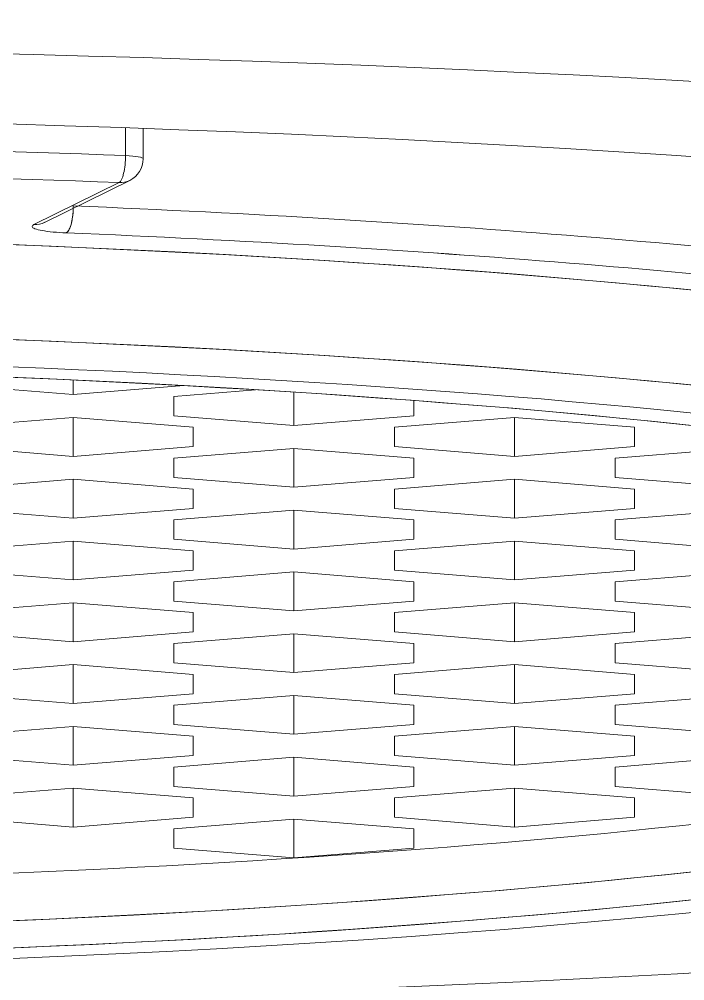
# Model space of a CAD drawing. Extents: x 6453 to 7582, y 0 to 827.
# Drawn here: x 6757.719 to 6760.492, y 201.341 to 205.349 of the extents above; entities that cross this region are included whole.
import ezdxf

# ---------------------------------------------------------------- set-up
doc = ezdxf.new("R2010")
doc.units = 0
doc.header["$LTSCALE"] = 30
doc.header["$MEASUREMENT"] = 0
doc.layers.add('1', color=7, linetype='CONTINUOUS')

msp = doc.modelspace()

# ---------------------------------------------------------------- linework, layer by layer
at = {"layer": '1', "color": 7, "linetype": 'Continuous', "lineweight": 18}
for p, q in [((6758.1615, 204.7806), (6758.1615, 204.8964)), ((6758.1615, 204.8964), (6758.1615, 204.7806)), ((6758.235, 204.7671), (6758.235, 204.8938)), ((6758.235, 204.7671), (6758.235, 204.8938)), ((6758.235, 204.7671), (6758.235, 204.8938)), ((6757.7799, 204.4929), (6758.135, 204.6681)), ((6758.135, 204.6681), (6757.7799, 204.4929)), ((6757.8241, 204.5022), (6758.1792, 204.6774)), ((6757.8241, 204.5022), (6758.1792, 204.6774)), ((6757.8241, 204.5022), (6758.1792, 204.6774)), ((6757.9436, 203.7844), (6757.4436, 203.8248)), ((6757.4436, 203.8248), (6757.9436, 203.7844)), ((6757.9436, 203.7844), (6757.4436, 203.8248)), ((6757.4436, 203.8248), (6757.9436, 203.7844)), ((6757.9436, 203.8448), (6757.9436, 203.7844)), ((6757.9436, 203.7844), (6757.9436, 203.8448)), ((6757.9436, 203.7844), (6757.9436, 203.8448)), ((6757.9436, 203.7844), (6757.9436, 203.8448)), ((6758.4041, 203.8216), (6757.9436, 203.7844)), ((6757.9436, 203.7844), (6758.4041, 203.8216)), ((6758.4041, 203.8216), (6757.9436, 203.7844)), ((6757.9436, 203.7844), (6758.4041, 203.8216)), ((6758.7027, 203.8044), (6758.3628, 203.7769)), ((6758.3628, 203.7769), (6758.7027, 203.8044)), ((6758.3628, 203.7769), (6758.7027, 203.8044)), ((6758.7027, 203.8044), (6758.3628, 203.7769)), ((6758.3628, 203.6961), (6758.3628, 203.7769)), ((6758.3628, 203.7769), (6758.3628, 203.6961)), ((6758.3628, 203.6961), (6758.3628, 203.7769)), ((6758.3628, 203.6961), (6758.3628, 203.7769)), ((6758.3628, 203.7769), (6758.3628, 203.6961)), ((6758.8628, 203.7944), (6758.8628, 203.6556)), ((6758.8628, 203.6556), (6758.8628, 203.7944)), ((6758.8628, 203.6556), (6758.8628, 203.7944)), ((6758.8628, 203.6556), (6758.8628, 203.7944)), ((6759.3628, 203.7597), (6759.3628, 203.6961)), ((6759.3628, 203.6961), (6759.3628, 203.7597)), ((6759.3628, 203.7597), (6759.3628, 203.6961)), ((6759.3628, 203.6961), (6759.3628, 203.7597)), ((6759.3628, 203.7597), (6759.3628, 203.6961)), ((6757.9436, 203.6886), (6757.4436, 203.6482)), ((6757.4436, 203.6482), (6757.9436, 203.6886)), ((6757.4436, 203.6482), (6757.9436, 203.6886)), ((6757.9436, 203.6886), (6757.4436, 203.6482)), ((6757.9436, 203.6886), (6758.4436, 203.6482)), ((6757.9436, 203.6886), (6757.9436, 203.5269)), ((6757.9436, 203.5269), (6757.9436, 203.6886)), ((6757.9436, 203.5269), (6757.9436, 203.6886)), ((6758.4436, 203.6482), (6757.9436, 203.6886)), ((6757.9436, 203.6886), (6758.4436, 203.6482)), ((6757.9436, 203.5269), (6757.9436, 203.6886)), ((6758.4436, 203.6482), (6757.9436, 203.6886)), ((6758.8628, 203.6556), (6758.3628, 203.6961)), ((6758.3628, 203.6961), (6758.8628, 203.6556)), ((6758.8628, 203.6556), (6758.3628, 203.6961)), ((6758.3628, 203.6961), (6758.8628, 203.6556)), ((6758.8628, 203.6556), (6759.3628, 203.6961)), ((6759.3628, 203.6961), (6758.8628, 203.6556)), ((6758.8628, 203.6556), (6759.3628, 203.6961)), ((6759.3628, 203.6961), (6758.8628, 203.6556)), ((6759.282, 203.6482), (6759.782, 203.6886)), ((6759.782, 203.6886), (6759.282, 203.6482)), ((6759.282, 203.6482), (6759.782, 203.6886)), ((6759.782, 203.6886), (6759.282, 203.6482)), ((6759.782, 203.6886), (6760.282, 203.6482)), ((6759.782, 203.5269), (6759.782, 203.6886)), ((6759.782, 203.5269), (6759.782, 203.6886)), ((6760.282, 203.6482), (6759.782, 203.6886)), ((6759.782, 203.6886), (6759.782, 203.5269)), ((6759.782, 203.6886), (6760.282, 203.6482)), ((6759.782, 203.5269), (6759.782, 203.6886)), ((6760.282, 203.6482), (6759.782, 203.6886)), ((6758.4436, 203.6482), (6758.4436, 203.5673)), ((6758.4436, 203.6482), (6758.4436, 203.5673)), ((6758.4436, 203.5673), (6758.4436, 203.6482)), ((6758.4436, 203.6482), (6758.4436, 203.5673)), ((6758.4436, 203.5673), (6758.4436, 203.6482)), ((6759.282, 203.6482), (6759.282, 203.5673)), ((6759.282, 203.5673), (6759.282, 203.6482)), ((6759.282, 203.5673), (6759.282, 203.6482)), ((6759.282, 203.6482), (6759.282, 203.5673)), ((6759.282, 203.5673), (6759.282, 203.6482)), ((6760.282, 203.6482), (6760.282, 203.5673)), ((6760.282, 203.6482), (6760.282, 203.5673)), ((6760.282, 203.5673), (6760.282, 203.6482)), ((6760.282, 203.6482), (6760.282, 203.5673)), ((6760.282, 203.5673), (6760.282, 203.6482)), ((6757.9436, 203.5269), (6757.4436, 203.5673)), ((6757.4436, 203.5673), (6757.9436, 203.5269)), ((6757.9436, 203.5269), (6757.4436, 203.5673)), ((6757.4436, 203.5673), (6757.9436, 203.5269)), ((6758.4436, 203.5673), (6757.9436, 203.5269)), ((6757.9436, 203.5269), (6758.4436, 203.5673)), ((6758.4436, 203.5673), (6757.9436, 203.5269)), ((6757.9436, 203.5269), (6758.4436, 203.5673)), ((6759.282, 203.5673), (6759.782, 203.5269)), ((6759.782, 203.5269), (6759.282, 203.5673)), ((6759.782, 203.5269), (6759.282, 203.5673)), ((6759.282, 203.5673), (6759.782, 203.5269)), ((6760.282, 203.5673), (6759.782, 203.5269)), ((6759.782, 203.5269), (6760.282, 203.5673)), ((6760.282, 203.5673), (6759.782, 203.5269)), ((6759.782, 203.5269), (6760.282, 203.5673)), ((6758.3628, 203.5194), (6758.8628, 203.5599)), ((6758.8628, 203.5599), (6758.3628, 203.5194)), ((6758.3628, 203.5194), (6758.8628, 203.5599)), ((6758.8628, 203.5599), (6758.3628, 203.5194)), ((6758.8628, 203.5599), (6759.3628, 203.5194)), ((6758.8628, 203.5599), (6758.8628, 203.3981)), ((6758.8628, 203.3981), (6758.8628, 203.5599)), ((6759.3628, 203.5194), (6758.8628, 203.5599)), ((6758.8628, 203.3981), (6758.8628, 203.5599)), ((6758.8628, 203.5599), (6759.3628, 203.5194)), ((6758.8628, 203.3981), (6758.8628, 203.5599)), ((6759.3628, 203.5194), (6758.8628, 203.5599)), ((6760.2013, 203.5194), (6760.7013, 203.5599)), ((6760.7013, 203.5599), (6760.2013, 203.5194)), ((6760.2013, 203.5194), (6760.7013, 203.5599)), ((6760.7013, 203.5599), (6760.2013, 203.5194)), ((6758.3628, 203.4386), (6758.3628, 203.5194)), ((6758.3628, 203.4386), (6758.3628, 203.5194)), ((6758.3628, 203.5194), (6758.3628, 203.4386)), ((6758.3628, 203.4386), (6758.3628, 203.5194)), ((6758.3628, 203.5194), (6758.3628, 203.4386)), ((6759.3628, 203.5194), (6759.3628, 203.4386)), ((6759.3628, 203.4386), (6759.3628, 203.5194)), ((6759.3628, 203.5194), (6759.3628, 203.4386)), ((6759.3628, 203.5194), (6759.3628, 203.4386)), ((6759.3628, 203.4386), (6759.3628, 203.5194)), ((6760.2013, 203.4386), (6760.2013, 203.5194)), ((6760.2013, 203.4386), (6760.2013, 203.5194)), ((6760.2013, 203.5194), (6760.2013, 203.4386)), ((6760.2013, 203.4386), (6760.2013, 203.5194)), ((6760.2013, 203.5194), (6760.2013, 203.4386)), ((6757.4436, 203.3907), (6757.9436, 203.4311)), ((6757.9436, 203.4311), (6757.4436, 203.3907)), ((6757.4436, 203.3907), (6757.9436, 203.4311)), ((6757.9436, 203.4311), (6757.4436, 203.3907)), ((6757.9436, 203.2694), (6757.9436, 203.4311)), ((6757.9436, 203.4311), (6757.9436, 203.2694)), ((6757.9436, 203.2694), (6757.9436, 203.4311)), ((6758.4436, 203.3907), (6757.9436, 203.4311)), ((6757.9436, 203.4311), (6758.4436, 203.3907)), ((6757.9436, 203.2694), (6757.9436, 203.4311)), ((6758.4436, 203.3907), (6757.9436, 203.4311)), ((6757.9436, 203.4311), (6758.4436, 203.3907)), ((6758.8628, 203.3981), (6758.3628, 203.4386)), ((6758.3628, 203.4386), (6758.8628, 203.3981)), ((6758.8628, 203.3981), (6758.3628, 203.4386)), ((6758.3628, 203.4386), (6758.8628, 203.3981)), ((6758.8628, 203.3981), (6759.3628, 203.4386)), ((6759.3628, 203.4386), (6758.8628, 203.3981)), ((6759.3628, 203.4386), (6758.8628, 203.3981)), ((6758.8628, 203.3981), (6759.3628, 203.4386)), ((6759.782, 203.4311), (6759.282, 203.3907)), ((6759.282, 203.3907), (6759.782, 203.4311)), ((6759.782, 203.4311), (6759.282, 203.3907)), ((6759.282, 203.3907), (6759.782, 203.4311)), ((6759.782, 203.4311), (6759.782, 203.2694)), ((6759.782, 203.2694), (6759.782, 203.4311)), ((6759.782, 203.2694), (6759.782, 203.4311)), ((6760.282, 203.3907), (6759.782, 203.4311)), ((6759.782, 203.4311), (6760.282, 203.3907)), ((6759.782, 203.4311), (6760.282, 203.3907)), ((6759.782, 203.2694), (6759.782, 203.4311)), ((6760.282, 203.3907), (6759.782, 203.4311)), ((6760.7013, 203.3981), (6760.2013, 203.4386)), ((6760.2013, 203.4386), (6760.7013, 203.3981)), ((6760.7013, 203.3981), (6760.2013, 203.4386)), ((6760.2013, 203.4386), (6760.7013, 203.3981)), ((6758.4436, 203.3907), (6758.4436, 203.3098)), ((6758.4436, 203.3907), (6758.4436, 203.3098)), ((6758.4436, 203.3098), (6758.4436, 203.3907)), ((6758.4436, 203.3907), (6758.4436, 203.3098)), ((6758.4436, 203.3098), (6758.4436, 203.3907)), ((6759.282, 203.3098), (6759.282, 203.3907)), ((6759.282, 203.3098), (6759.282, 203.3907)), ((6759.282, 203.3907), (6759.282, 203.3098)), ((6759.282, 203.3098), (6759.282, 203.3907)), ((6759.282, 203.3907), (6759.282, 203.3098)), ((6760.282, 203.3907), (6760.282, 203.3098)), ((6760.282, 203.3907), (6760.282, 203.3098)), ((6760.282, 203.3098), (6760.282, 203.3907)), ((6760.282, 203.3907), (6760.282, 203.3098)), ((6760.282, 203.3098), (6760.282, 203.3907)), ((6757.9436, 203.2694), (6757.4436, 203.3098)), ((6757.4436, 203.3098), (6757.9436, 203.2694)), ((6757.9436, 203.2694), (6757.4436, 203.3098)), ((6757.4436, 203.3098), (6757.9436, 203.2694)), ((6758.4436, 203.3098), (6757.9436, 203.2694)), ((6757.9436, 203.2694), (6758.4436, 203.3098)), ((6758.4436, 203.3098), (6757.9436, 203.2694)), ((6757.9436, 203.2694), (6758.4436, 203.3098)), ((6758.3628, 203.2619), (6758.8628, 203.3024)), ((6758.8628, 203.3024), (6758.3628, 203.2619)), ((6758.3628, 203.2619), (6758.8628, 203.3024)), ((6758.8628, 203.3024), (6758.3628, 203.2619)), ((6758.8628, 203.3024), (6758.8628, 203.1406)), ((6758.8628, 203.3024), (6759.3628, 203.2619)), ((6758.8628, 203.1406), (6758.8628, 203.3024)), ((6759.3628, 203.2619), (6758.8628, 203.3024)), ((6758.8628, 203.1406), (6758.8628, 203.3024)), ((6758.8628, 203.3024), (6759.3628, 203.2619)), ((6758.8628, 203.1406), (6758.8628, 203.3024)), ((6759.3628, 203.2619), (6758.8628, 203.3024)), ((6759.782, 203.2694), (6759.282, 203.3098)), ((6759.282, 203.3098), (6759.782, 203.2694)), ((6759.782, 203.2694), (6759.282, 203.3098)), ((6759.282, 203.3098), (6759.782, 203.2694)), ((6760.282, 203.3098), (6759.782, 203.2694)), ((6759.782, 203.2694), (6760.282, 203.3098)), ((6760.282, 203.3098), (6759.782, 203.2694)), ((6759.782, 203.2694), (6760.282, 203.3098)), ((6760.7013, 203.3024), (6760.2013, 203.2619)), ((6760.2013, 203.2619), (6760.7013, 203.3024)), ((6760.2013, 203.2619), (6760.7013, 203.3024)), ((6760.7013, 203.3024), (6760.2013, 203.2619)), ((6758.3628, 203.1811), (6758.3628, 203.262)), ((6758.3628, 203.1811), (6758.3628, 203.2619)), ((6758.3628, 203.2619), (6758.3628, 203.1811)), ((6758.3628, 203.1811), (6758.3628, 203.2619)), ((6758.3628, 203.2619), (6758.3628, 203.1811)), ((6759.3628, 203.262), (6759.3628, 203.1811)), ((6759.3628, 203.2619), (6759.3628, 203.1811)), ((6759.3628, 203.1811), (6759.3628, 203.2619)), ((6759.3628, 203.2619), (6759.3628, 203.1811)), ((6759.3628, 203.1811), (6759.3628, 203.2619)), ((6760.2013, 203.1811), (6760.2013, 203.262)), ((6760.2013, 203.1811), (6760.2013, 203.2619)), ((6760.2013, 203.2619), (6760.2013, 203.1811)), ((6760.2013, 203.1811), (6760.2013, 203.2619)), ((6760.2013, 203.2619), (6760.2013, 203.1811)), ((6757.4436, 203.1332), (6757.9436, 203.1736)), ((6757.9436, 203.1736), (6757.4436, 203.1332)), ((6757.4436, 203.1332), (6757.9436, 203.1736)), ((6757.9436, 203.1736), (6757.4436, 203.1332)), ((6757.9436, 203.1736), (6758.4436, 203.1332)), ((6757.9436, 203.0119), (6757.9436, 203.1736)), ((6757.9436, 203.0119), (6757.9436, 203.1736)), ((6758.4436, 203.1332), (6757.9436, 203.1736)), ((6757.9436, 203.1736), (6757.9436, 203.0119)), ((6757.9436, 203.1736), (6758.4436, 203.1332)), ((6757.9436, 203.0119), (6757.9436, 203.1736)), ((6758.4436, 203.1332), (6757.9436, 203.1736)), ((6758.8628, 203.1406), (6758.3628, 203.1811)), ((6758.3628, 203.1811), (6758.8628, 203.1406)), ((6758.8628, 203.1406), (6758.3628, 203.1811)), ((6758.3628, 203.1811), (6758.8628, 203.1406)), ((6758.8628, 203.1406), (6759.3628, 203.1811)), ((6759.3628, 203.1811), (6758.8628, 203.1406)), ((6759.3628, 203.1811), (6758.8628, 203.1406)), ((6758.8628, 203.1406), (6759.3628, 203.1811)), ((6759.782, 203.1736), (6759.282, 203.1332)), ((6759.282, 203.1332), (6759.782, 203.1736)), ((6759.282, 203.1332), (6759.782, 203.1736)), ((6759.782, 203.1736), (6759.282, 203.1332)), ((6759.782, 203.1736), (6759.782, 203.0119)), ((6759.782, 203.0119), (6759.782, 203.1736)), ((6759.782, 203.0119), (6759.782, 203.1736)), ((6760.282, 203.1332), (6759.782, 203.1736)), ((6759.782, 203.1736), (6760.282, 203.1332)), ((6759.782, 203.1736), (6760.282, 203.1332)), ((6759.782, 203.0119), (6759.782, 203.1736)), ((6760.282, 203.1332), (6759.782, 203.1736)), ((6760.7013, 203.1406), (6760.2013, 203.1811)), ((6760.2013, 203.1811), (6760.7013, 203.1406)), ((6760.7013, 203.1406), (6760.2013, 203.1811)), ((6760.2013, 203.1811), (6760.7013, 203.1406)), ((6758.4436, 203.1332), (6758.4436, 203.0523)), ((6758.4436, 203.1332), (6758.4436, 203.0523)), ((6758.4436, 203.0523), (6758.4436, 203.1332)), ((6758.4436, 203.1332), (6758.4436, 203.0523)), ((6758.4436, 203.0523), (6758.4436, 203.1332)), ((6759.282, 203.0523), (6759.282, 203.1332)), ((6759.282, 203.0523), (6759.282, 203.1332)), ((6759.282, 203.1332), (6759.282, 203.0523)), ((6759.282, 203.0523), (6759.282, 203.1332)), ((6759.282, 203.1332), (6759.282, 203.0523)), ((6760.282, 203.1332), (6760.282, 203.0523)), ((6760.282, 203.1332), (6760.282, 203.0523)), ((6760.282, 203.0523), (6760.282, 203.1332)), ((6760.282, 203.1332), (6760.282, 203.0523)), ((6760.282, 203.0523), (6760.282, 203.1332)), ((6757.4436, 203.0523), (6757.9436, 203.0119)), ((6757.9436, 203.0119), (6757.4436, 203.0523)), ((6757.9436, 203.0119), (6757.4436, 203.0523)), ((6757.4436, 203.0523), (6757.9436, 203.0119)), ((6758.4436, 203.0523), (6757.9436, 203.0119)), ((6757.9436, 203.0119), (6758.4436, 203.0523)), ((6758.4436, 203.0523), (6757.9436, 203.0119)), ((6757.9436, 203.0119), (6758.4436, 203.0523)), ((6759.782, 203.0119), (6759.282, 203.0523)), ((6759.282, 203.0523), (6759.782, 203.0119)), ((6759.782, 203.0119), (6759.282, 203.0523)), ((6759.282, 203.0523), (6759.782, 203.0119)), ((6760.282, 203.0523), (6759.782, 203.0119)), ((6759.782, 203.0119), (6760.282, 203.0523)), ((6760.282, 203.0523), (6759.782, 203.0119)), ((6759.782, 203.0119), (6760.282, 203.0523)), ((6758.3628, 203.0044), (6758.8628, 203.0449)), ((6758.8628, 203.0449), (6758.3628, 203.0044)), ((6758.3628, 203.0044), (6758.8628, 203.0449)), ((6758.8628, 203.0449), (6758.3628, 203.0044)), ((6758.8628, 203.0449), (6758.8628, 202.8832)), ((6758.8628, 202.8832), (6758.8628, 203.0449)), ((6758.8628, 203.0449), (6759.3628, 203.0044)), ((6758.8628, 202.8832), (6758.8628, 203.0449)), ((6759.3628, 203.0044), (6758.8628, 203.0449)), ((6758.8628, 203.0449), (6759.3628, 203.0044)), ((6758.8628, 202.8832), (6758.8628, 203.0449)), ((6759.3628, 203.0044), (6758.8628, 203.0449)), ((6760.2013, 203.0044), (6760.7013, 203.0449)), ((6760.7013, 203.0449), (6760.2013, 203.0044)), ((6760.2013, 203.0044), (6760.7013, 203.0449)), ((6760.7013, 203.0449), (6760.2013, 203.0044)), ((6758.3628, 202.9236), (6758.3628, 203.0044)), ((6758.3628, 203.0044), (6758.3628, 202.9236)), ((6758.3628, 202.9236), (6758.3628, 203.0044)), ((6758.3628, 203.0044), (6758.3628, 202.9236)), ((6759.3628, 202.9236), (6759.3628, 203.0044)), ((6759.3628, 203.0044), (6759.3628, 202.9236)), ((6759.3628, 203.0044), (6759.3628, 202.9236)), ((6759.3628, 202.9236), (6759.3628, 203.0044)), ((6760.2013, 203.0044), (6760.2013, 202.9236)), ((6760.2013, 202.9236), (6760.2013, 203.0044)), ((6760.2013, 202.9236), (6760.2013, 203.0044)), ((6760.2013, 203.0044), (6760.2013, 202.9236)), ((6757.9436, 202.9161), (6757.4436, 202.8757)), ((6757.4436, 202.8757), (6757.9436, 202.9161)), ((6757.4436, 202.8757), (6757.9436, 202.9161)), ((6757.9436, 202.9161), (6757.4436, 202.8757)), ((6757.9436, 202.7544), (6757.9436, 202.9161)), ((6757.9436, 202.9161), (6757.9436, 202.7544)), ((6757.9436, 202.7544), (6757.9436, 202.9161)), ((6758.4436, 202.8757), (6757.9436, 202.9161)), ((6757.9436, 202.9161), (6758.4436, 202.8757)), ((6757.9436, 202.9161), (6758.4436, 202.8757)), ((6757.9436, 202.7544), (6757.9436, 202.9161)), ((6758.4436, 202.8757), (6757.9436, 202.9161)), ((6758.8628, 202.8832), (6758.3628, 202.9236)), ((6758.3628, 202.9236), (6758.8628, 202.8832)), ((6758.8628, 202.8832), (6758.3628, 202.9236)), ((6758.3628, 202.9236), (6758.8628, 202.8832)), ((6759.3628, 202.9236), (6758.8628, 202.8832)), ((6758.8628, 202.8832), (6759.3628, 202.9236)), ((6759.3628, 202.9236), (6758.8628, 202.8832)), ((6758.8628, 202.8832), (6759.3628, 202.9236)), ((6759.282, 202.8757), (6759.782, 202.9161)), ((6759.782, 202.9161), (6759.282, 202.8757)), ((6759.282, 202.8757), (6759.782, 202.9161)), ((6759.782, 202.9161), (6759.282, 202.8757)), ((6759.782, 202.9161), (6759.782, 202.7544)), ((6759.782, 202.9161), (6760.282, 202.8757)), ((6759.782, 202.7544), (6759.782, 202.9161)), ((6760.282, 202.8757), (6759.782, 202.9161)), ((6759.782, 202.7544), (6759.782, 202.9161)), ((6759.782, 202.9161), (6760.282, 202.8757)), ((6759.782, 202.7544), (6759.782, 202.9161)), ((6760.282, 202.8757), (6759.782, 202.9161)), ((6760.7013, 202.8832), (6760.2013, 202.9236)), ((6760.2013, 202.9236), (6760.7013, 202.8832)), ((6760.7013, 202.8832), (6760.2013, 202.9236)), ((6760.2013, 202.9236), (6760.7013, 202.8832)), ((6758.4436, 202.8757), (6758.4436, 202.7948)), ((6758.4436, 202.8757), (6758.4436, 202.7948)), ((6758.4436, 202.7948), (6758.4436, 202.8757)), ((6758.4436, 202.8757), (6758.4436, 202.7948)), ((6758.4436, 202.7948), (6758.4436, 202.8757)), ((6759.282, 202.7948), (6759.282, 202.8757)), ((6759.282, 202.7948), (6759.282, 202.8757)), ((6759.282, 202.8757), (6759.282, 202.7948)), ((6759.282, 202.7948), (6759.282, 202.8757)), ((6759.282, 202.8757), (6759.282, 202.7948)), ((6760.282, 202.7948), (6760.282, 202.8757)), ((6760.282, 202.8757), (6760.282, 202.7948)), ((6760.282, 202.8757), (6760.282, 202.7948)), ((6760.282, 202.8757), (6760.282, 202.7948)), ((6760.282, 202.7948), (6760.282, 202.8757)), ((6757.9436, 202.7544), (6757.4436, 202.7948)), ((6757.4436, 202.7948), (6757.9436, 202.7544)), ((6757.9436, 202.7544), (6757.4436, 202.7948)), ((6757.4436, 202.7948), (6757.9436, 202.7544)), ((6758.4436, 202.7948), (6757.9436, 202.7544)), ((6757.9436, 202.7544), (6758.4436, 202.7948)), ((6758.4436, 202.7948), (6757.9436, 202.7544)), ((6757.9436, 202.7544), (6758.4436, 202.7948)), ((6758.3628, 202.747), (6758.8628, 202.7874)), ((6758.8628, 202.7874), (6758.3628, 202.747)), ((6758.3628, 202.747), (6758.8628, 202.7874)), ((6758.8628, 202.7874), (6758.3628, 202.747)), ((6758.8628, 202.6257), (6758.8628, 202.7874)), ((6758.8628, 202.7874), (6758.8628, 202.6257)), ((6758.8628, 202.6257), (6758.8628, 202.7874)), ((6759.3628, 202.747), (6758.8628, 202.7874)), ((6758.8628, 202.7874), (6759.3628, 202.747)), ((6758.8628, 202.7874), (6759.3628, 202.747)), ((6758.8628, 202.6257), (6758.8628, 202.7874)), ((6759.3628, 202.747), (6758.8628, 202.7874)), ((6759.782, 202.7544), (6759.282, 202.7948)), ((6759.282, 202.7948), (6759.782, 202.7544)), ((6759.782, 202.7544), (6759.282, 202.7948)), ((6759.282, 202.7948), (6759.782, 202.7544)), ((6759.782, 202.7544), (6760.282, 202.7948)), ((6760.282, 202.7948), (6759.782, 202.7544)), ((6760.282, 202.7948), (6759.782, 202.7544)), ((6759.782, 202.7544), (6760.282, 202.7948)), ((6760.2013, 202.747), (6760.7013, 202.7874)), ((6760.7013, 202.7874), (6760.2013, 202.747)), ((6760.2013, 202.747), (6760.7013, 202.7874)), ((6760.7013, 202.7874), (6760.2013, 202.747)), ((6758.3628, 202.6661), (6758.3628, 202.747)), ((6758.3628, 202.6661), (6758.3628, 202.747)), ((6758.3628, 202.747), (6758.3628, 202.6661)), ((6758.3628, 202.6661), (6758.3628, 202.747)), ((6758.3628, 202.747), (6758.3628, 202.6661)), ((6759.3628, 202.747), (6759.3628, 202.6661)), ((6759.3628, 202.6661), (6759.3628, 202.747)), ((6759.3628, 202.747), (6759.3628, 202.6661)), ((6759.3628, 202.6661), (6759.3628, 202.747)), ((6759.3628, 202.747), (6759.3628, 202.6661)), ((6760.2013, 202.6661), (6760.2013, 202.747)), ((6760.2013, 202.747), (6760.2013, 202.6661)), ((6760.2013, 202.6661), (6760.2013, 202.747)), ((6760.2013, 202.747), (6760.2013, 202.6661)), ((6760.2013, 202.6661), (6760.2013, 202.747)), ((6757.9436, 202.6586), (6757.4436, 202.6182)), ((6757.4436, 202.6182), (6757.9436, 202.6586)), ((6757.4436, 202.6182), (6757.9436, 202.6586)), ((6757.9436, 202.6586), (6757.4436, 202.6182)), ((6757.9436, 202.6586), (6758.4436, 202.6182)), ((6757.9436, 202.4969), (6757.9436, 202.6586)), ((6757.9436, 202.6586), (6757.9436, 202.4969)), ((6757.9436, 202.4969), (6757.9436, 202.6586)), ((6758.4436, 202.6182), (6757.9436, 202.6586)), ((6757.9436, 202.6586), (6758.4436, 202.6182)), ((6757.9436, 202.4969), (6757.9436, 202.6586)), ((6758.4436, 202.6182), (6757.9436, 202.6586)), ((6758.8628, 202.6257), (6758.3628, 202.6661)), ((6758.3628, 202.6661), (6758.8628, 202.6257)), ((6758.8628, 202.6257), (6758.3628, 202.6661)), ((6758.3628, 202.6661), (6758.8628, 202.6257)), ((6759.3628, 202.6661), (6758.8628, 202.6257)), ((6758.8628, 202.6257), (6759.3628, 202.6661)), ((6759.3628, 202.6661), (6758.8628, 202.6257)), ((6758.8628, 202.6257), (6759.3628, 202.6661)), ((6759.782, 202.6586), (6759.282, 202.6182)), ((6759.282, 202.6182), (6759.782, 202.6586)), ((6759.282, 202.6182), (6759.782, 202.6586)), ((6759.782, 202.6586), (6759.282, 202.6182)), ((6759.782, 202.4969), (6759.782, 202.6586)), ((6759.782, 202.6586), (6759.782, 202.4969)), ((6759.782, 202.4969), (6759.782, 202.6586)), ((6760.282, 202.6182), (6759.782, 202.6586)), ((6759.782, 202.6586), (6760.282, 202.6182)), ((6759.782, 202.6586), (6760.282, 202.6182)), ((6759.782, 202.4969), (6759.782, 202.6586)), ((6760.282, 202.6182), (6759.782, 202.6586)), ((6760.2013, 202.6661), (6760.7013, 202.6257)), ((6760.7013, 202.6257), (6760.2013, 202.6661)), ((6760.2013, 202.6661), (6760.7013, 202.6257)), ((6760.7013, 202.6257), (6760.2013, 202.6661)), ((6758.4436, 202.6182), (6758.4436, 202.5373)), ((6758.4436, 202.6182), (6758.4436, 202.5373)), ((6758.4436, 202.5373), (6758.4436, 202.6182)), ((6758.4436, 202.6182), (6758.4436, 202.5373)), ((6758.4436, 202.5373), (6758.4436, 202.6182)), ((6759.282, 202.5373), (6759.282, 202.6182)), ((6759.282, 202.5373), (6759.282, 202.6182)), ((6759.282, 202.6182), (6759.282, 202.5373)), ((6759.282, 202.5373), (6759.282, 202.6182)), ((6759.282, 202.6182), (6759.282, 202.5373)), ((6760.282, 202.6182), (6760.282, 202.5373)), ((6760.282, 202.6182), (6760.282, 202.5373)), ((6760.282, 202.5373), (6760.282, 202.6182)), ((6760.282, 202.6182), (6760.282, 202.5373)), ((6760.282, 202.5373), (6760.282, 202.6182)), ((6757.9436, 202.4969), (6757.4436, 202.5373)), ((6757.4436, 202.5373), (6757.9436, 202.4969)), ((6757.9436, 202.4969), (6757.4436, 202.5373)), ((6757.4436, 202.5373), (6757.9436, 202.4969)), ((6758.4436, 202.5373), (6757.9436, 202.4969)), ((6757.9436, 202.4969), (6758.4436, 202.5373)), ((6758.4436, 202.5373), (6757.9436, 202.4969)), ((6757.9436, 202.4969), (6758.4436, 202.5373)), ((6758.3628, 202.4895), (6758.8628, 202.5299)), ((6758.8628, 202.5299), (6758.3628, 202.4895)), ((6758.3628, 202.4895), (6758.8628, 202.5299)), ((6758.8628, 202.5299), (6758.3628, 202.4895)), ((6758.8628, 202.5299), (6759.3628, 202.4895)), ((6758.8628, 202.3682), (6758.8628, 202.5299)), ((6758.8628, 202.3682), (6758.8628, 202.5299)), ((6759.3628, 202.4895), (6758.8628, 202.5299)), ((6758.8628, 202.5299), (6758.8628, 202.3682)), ((6758.8628, 202.5299), (6759.3628, 202.4895)), ((6758.8628, 202.3682), (6758.8628, 202.5299)), ((6759.3628, 202.4895), (6758.8628, 202.5299)), ((6759.782, 202.4969), (6759.282, 202.5373)), ((6759.282, 202.5373), (6759.782, 202.4969)), ((6759.782, 202.4969), (6759.282, 202.5373)), ((6759.282, 202.5373), (6759.782, 202.4969)), ((6760.282, 202.5373), (6759.782, 202.4969)), ((6759.782, 202.4969), (6760.282, 202.5373)), ((6760.282, 202.5373), (6759.782, 202.4969)), ((6759.782, 202.4969), (6760.282, 202.5373)), ((6760.7013, 202.5299), (6760.2013, 202.4895)), ((6760.2013, 202.4895), (6760.7013, 202.5299)), ((6760.2013, 202.4895), (6760.7013, 202.5299)), ((6760.7013, 202.5299), (6760.2013, 202.4895)), ((6758.3628, 202.4086), (6758.3628, 202.4895)), ((6758.3628, 202.4895), (6758.3628, 202.4086)), ((6758.3628, 202.4086), (6758.3628, 202.4895)), ((6758.3628, 202.4086), (6758.3628, 202.4895)), ((6758.3628, 202.4895), (6758.3628, 202.4086)), ((6759.3628, 202.4895), (6759.3628, 202.4086)), ((6759.3628, 202.4895), (6759.3628, 202.4086)), ((6759.3628, 202.4086), (6759.3628, 202.4895)), ((6759.3628, 202.4895), (6759.3628, 202.4086)), ((6759.3628, 202.4086), (6759.3628, 202.4895)), ((6760.2013, 202.4086), (6760.2013, 202.4895)), ((6760.2013, 202.4895), (6760.2013, 202.4086)), ((6760.2013, 202.4086), (6760.2013, 202.4895)), ((6760.2013, 202.4086), (6760.2013, 202.4895)), ((6760.2013, 202.4895), (6760.2013, 202.4086)), ((6758.3628, 202.4086), (6758.8628, 202.3682)), ((6758.8628, 202.3682), (6758.3628, 202.4086)), ((6758.8628, 202.3682), (6758.3628, 202.4086)), ((6758.3628, 202.4086), (6758.8628, 202.3682)), ((6759.3628, 202.4086), (6758.8628, 202.3682)), ((6758.8628, 202.3682), (6759.3628, 202.4086)), ((6759.3628, 202.4086), (6758.8628, 202.3682)), ((6758.8628, 202.3682), (6759.3628, 202.4086)), ((6760.2013, 202.4086), (6760.7013, 202.3682)), ((6760.7013, 202.3682), (6760.2013, 202.4086)), ((6760.7013, 202.3682), (6760.2013, 202.4086)), ((6760.2013, 202.4086), (6760.7013, 202.3682)), ((6757.4436, 202.3607), (6757.9436, 202.4011)), ((6757.9436, 202.4011), (6757.4436, 202.3607)), ((6757.4436, 202.3607), (6757.9436, 202.4011)), ((6757.9436, 202.4011), (6757.4436, 202.3607)), ((6757.9436, 202.4012), (6757.9436, 202.2394)), ((6757.9436, 202.2394), (6757.9436, 202.4012)), ((6757.9436, 202.2394), (6757.9436, 202.4012)), ((6757.9436, 202.2394), (6757.9436, 202.4012)), ((6757.9436, 202.4011), (6758.4436, 202.3607)), ((6758.4436, 202.3607), (6757.9436, 202.4011)), ((6757.9436, 202.4011), (6758.4436, 202.3607)), ((6758.4436, 202.3607), (6757.9436, 202.4011)), ((6759.282, 202.3607), (6759.782, 202.4011)), ((6759.782, 202.4011), (6759.282, 202.3607)), ((6759.282, 202.3607), (6759.782, 202.4011)), ((6759.782, 202.4011), (6759.282, 202.3607)), ((6759.782, 202.2394), (6759.782, 202.4012)), ((6759.782, 202.2394), (6759.782, 202.4012)), ((6759.782, 202.4012), (6759.782, 202.2394)), ((6759.782, 202.2394), (6759.782, 202.4012)), ((6759.782, 202.4011), (6760.282, 202.3607)), ((6760.282, 202.3607), (6759.782, 202.4011)), ((6759.782, 202.4011), (6760.282, 202.3607)), ((6760.282, 202.3607), (6759.782, 202.4011)), ((6758.4436, 202.3607), (6758.4436, 202.2799)), ((6758.4436, 202.2799), (6758.4436, 202.3607)), ((6758.4436, 202.3607), (6758.4436, 202.2799)), ((6758.4436, 202.3607), (6758.4436, 202.2799)), ((6758.4436, 202.2799), (6758.4436, 202.3607)), ((6759.282, 202.2799), (6759.282, 202.3607)), ((6759.282, 202.3607), (6759.282, 202.2799)), ((6759.282, 202.2799), (6759.282, 202.3607)), ((6759.282, 202.2799), (6759.282, 202.3607)), ((6759.282, 202.3607), (6759.282, 202.2799)), ((6760.282, 202.3607), (6760.282, 202.2799)), ((6760.282, 202.2799), (6760.282, 202.3607)), ((6760.282, 202.3607), (6760.282, 202.2799)), ((6760.282, 202.3607), (6760.282, 202.2799)), ((6760.282, 202.2799), (6760.282, 202.3607)), ((6757.9436, 202.2394), (6757.4436, 202.2799)), ((6757.4436, 202.2799), (6757.9436, 202.2394)), ((6757.9436, 202.2394), (6757.4436, 202.2799)), ((6757.4436, 202.2799), (6757.9436, 202.2394)), ((6758.4436, 202.2799), (6757.9436, 202.2394)), ((6757.9436, 202.2394), (6758.4436, 202.2799)), ((6758.4436, 202.2799), (6757.9436, 202.2394)), ((6757.9436, 202.2394), (6758.4436, 202.2799)), ((6758.8628, 202.2724), (6758.3628, 202.232)), ((6758.3628, 202.232), (6758.8628, 202.2724)), ((6758.8628, 202.2724), (6758.3628, 202.232)), ((6758.3628, 202.232), (6758.8628, 202.2724)), ((6758.8628, 202.1107), (6758.8628, 202.2724)), ((6758.8628, 202.2724), (6758.8628, 202.1107)), ((6758.8628, 202.1107), (6758.8628, 202.2724)), ((6759.3628, 202.232), (6758.8628, 202.2724)), ((6758.8628, 202.2724), (6759.3628, 202.232)), ((6758.8628, 202.1107), (6758.8628, 202.2724)), ((6759.3628, 202.232), (6758.8628, 202.2724)), ((6758.8628, 202.2724), (6759.3628, 202.232)), ((6759.282, 202.2799), (6759.782, 202.2394)), ((6759.782, 202.2394), (6759.282, 202.2799)), ((6759.782, 202.2394), (6759.282, 202.2799)), ((6759.282, 202.2799), (6759.782, 202.2394)), ((6759.782, 202.2394), (6760.282, 202.2799)), ((6760.282, 202.2799), (6759.782, 202.2394)), ((6760.282, 202.2799), (6759.782, 202.2394)), ((6759.782, 202.2394), (6760.282, 202.2799)), ((6760.7013, 202.2724), (6760.2013, 202.232)), ((6760.2013, 202.232), (6760.7013, 202.2724)), ((6760.7013, 202.2724), (6760.2013, 202.232)), ((6760.2013, 202.232), (6760.7013, 202.2724)), ((6758.3628, 202.1511), (6758.3628, 202.232)), ((6758.3628, 202.232), (6758.3628, 202.1511)), ((6758.3628, 202.1511), (6758.3628, 202.232)), ((6758.3628, 202.1511), (6758.3628, 202.232)), ((6758.3628, 202.232), (6758.3628, 202.1511)), ((6759.3628, 202.232), (6759.3628, 202.1511)), ((6759.3628, 202.232), (6759.3628, 202.1511)), ((6759.3628, 202.1511), (6759.3628, 202.232)), ((6759.3628, 202.232), (6759.3628, 202.1511)), ((6759.3628, 202.1511), (6759.3628, 202.232)), ((6760.2013, 202.1511), (6760.2013, 202.232)), ((6760.2013, 202.232), (6760.2013, 202.1511)), ((6760.2013, 202.1511), (6760.2013, 202.232)), ((6760.2013, 202.1511), (6760.2013, 202.232)), ((6760.2013, 202.232), (6760.2013, 202.1511)), ((6757.4436, 202.1032), (6757.9436, 202.1437)), ((6757.9436, 202.1437), (6757.4436, 202.1032)), ((6757.4436, 202.1032), (6757.9436, 202.1437)), ((6757.9436, 202.1437), (6757.4436, 202.1032)), ((6757.9436, 202.1437), (6758.4436, 202.1032)), ((6757.9436, 201.9819), (6757.9436, 202.1437)), ((6758.4436, 202.1032), (6757.9436, 202.1437)), ((6757.9436, 201.9819), (6757.9436, 202.1437)), ((6757.9436, 202.1437), (6758.4436, 202.1032)), ((6757.9436, 201.9819), (6757.9436, 202.1437)), ((6758.4436, 202.1032), (6757.9436, 202.1437)), ((6757.9436, 202.1437), (6757.9436, 201.9819)), ((6758.8628, 202.1107), (6758.3628, 202.1511)), ((6758.3628, 202.1511), (6758.8628, 202.1107)), ((6758.8628, 202.1107), (6758.3628, 202.1511)), ((6758.3628, 202.1511), (6758.8628, 202.1107)), ((6759.3628, 202.1511), (6758.8628, 202.1107)), ((6758.8628, 202.1107), (6759.3628, 202.1511)), ((6759.3628, 202.1511), (6758.8628, 202.1107)), ((6758.8628, 202.1107), (6759.3628, 202.1511)), ((6759.282, 202.1032), (6759.782, 202.1437)), ((6759.782, 202.1437), (6759.282, 202.1032)), ((6759.282, 202.1032), (6759.782, 202.1437)), ((6759.782, 202.1437), (6759.282, 202.1032)), ((6759.782, 201.9819), (6759.782, 202.1437)), ((6760.282, 202.1032), (6759.782, 202.1437)), ((6759.782, 201.9819), (6759.782, 202.1437)), ((6759.782, 202.1437), (6760.282, 202.1032)), ((6759.782, 202.1437), (6760.282, 202.1032)), ((6759.782, 201.9819), (6759.782, 202.1437)), ((6760.282, 202.1032), (6759.782, 202.1437)), ((6759.782, 202.1437), (6759.782, 201.9819)), ((6760.7013, 202.1107), (6760.2013, 202.1511)), ((6760.2013, 202.1511), (6760.7013, 202.1107)), ((6760.7013, 202.1107), (6760.2013, 202.1511)), ((6760.2013, 202.1511), (6760.7013, 202.1107)), ((6758.4436, 202.1032), (6758.4436, 202.0224)), ((6758.4436, 202.0224), (6758.4436, 202.1032)), ((6758.4436, 202.1032), (6758.4436, 202.0224)), ((6758.4436, 202.1032), (6758.4436, 202.0224)), ((6758.4436, 202.0224), (6758.4436, 202.1032)), ((6759.282, 202.0224), (6759.282, 202.1032)), ((6759.282, 202.1032), (6759.282, 202.0224)), ((6759.282, 202.0224), (6759.282, 202.1032)), ((6759.282, 202.1032), (6759.282, 202.0224)), ((6759.282, 202.0224), (6759.282, 202.1032)), ((6760.282, 202.0224), (6760.282, 202.1032)), ((6760.282, 202.1032), (6760.282, 202.0224)), ((6760.282, 202.1032), (6760.282, 202.0224)), ((6760.282, 202.1032), (6760.282, 202.0224)), ((6760.282, 202.0224), (6760.282, 202.1032)), ((6757.4436, 202.0224), (6757.9436, 201.9819)), ((6757.9436, 201.9819), (6757.4436, 202.0224)), ((6757.4436, 202.0224), (6757.9436, 201.9819)), ((6757.9436, 201.9819), (6757.4436, 202.0224)), ((6757.9436, 201.9819), (6758.4436, 202.0224)), ((6758.4436, 202.0224), (6757.9436, 201.9819)), ((6758.4436, 202.0224), (6757.9436, 201.9819)), ((6757.9436, 201.9819), (6758.4436, 202.0224)), ((6758.8628, 202.0149), (6758.3628, 201.9745)), ((6758.3628, 201.9745), (6758.8628, 202.0149)), ((6758.3628, 201.9745), (6758.8628, 202.0149)), ((6758.8628, 202.0149), (6758.3628, 201.9745)), ((6758.8628, 202.0149), (6758.8628, 201.8532)), ((6758.8628, 201.8532), (6758.8628, 202.0149)), ((6758.8628, 201.8532), (6758.8628, 202.0149)), ((6759.3628, 201.9745), (6758.8628, 202.0149)), ((6758.8628, 202.0149), (6759.3628, 201.9745)), ((6758.8628, 202.0149), (6759.3628, 201.9745)), ((6758.8628, 201.8532), (6758.8628, 202.0149)), ((6759.3628, 201.9745), (6758.8628, 202.0149)), ((6759.282, 202.0224), (6759.782, 201.9819)), ((6759.782, 201.9819), (6759.282, 202.0224)), ((6759.282, 202.0224), (6759.782, 201.9819)), ((6759.782, 201.9819), (6759.282, 202.0224)), ((6759.782, 201.9819), (6760.282, 202.0224)), ((6760.282, 202.0224), (6759.782, 201.9819)), ((6760.282, 202.0224), (6759.782, 201.9819)), ((6759.782, 201.9819), (6760.282, 202.0224)), ((6758.3628, 201.8936), (6758.3628, 201.9745)), ((6758.3628, 201.8936), (6758.3628, 201.9745)), ((6758.3628, 201.9745), (6758.3628, 201.8936)), ((6758.3628, 201.8936), (6758.3628, 201.9745)), ((6758.3628, 201.9745), (6758.3628, 201.8936)), ((6759.3628, 201.9745), (6759.3628, 201.8936)), ((6759.3628, 201.8936), (6759.3628, 201.9745)), ((6759.3628, 201.9745), (6759.3628, 201.8936)), ((6759.3628, 201.8936), (6759.3628, 201.9745)), ((6759.3628, 201.9745), (6759.3628, 201.8936)), ((6758.8628, 201.8532), (6758.3628, 201.8936)), ((6758.3628, 201.8936), (6758.8628, 201.8532)), ((6758.8628, 201.8532), (6758.3628, 201.8936)), ((6758.3628, 201.8936), (6758.8628, 201.8532)), ((6759.3628, 201.8936), (6758.8628, 201.8532)), ((6758.8628, 201.8532), (6759.3628, 201.8936)), ((6759.3628, 201.8936), (6758.8628, 201.8532)), ((6758.8628, 201.8532), (6759.3628, 201.8936))]:
    msp.add_line(p, q, dxfattribs=at)
at = {"layer": '1', "color": 7, "linetype": 'Continuous', "lineweight": 13}
for p, q in [((6758.1615, 204.8964), (6758.1615, 204.7806)), ((6758.1615, 204.8964), (6758.1615, 204.7806)), ((6758.135, 204.6681), (6757.7799, 204.4929)), ((6758.135, 204.6681), (6757.7799, 204.4929))]:
    msp.add_line(p, q, dxfattribs=at)
at = {"layer": '1', "color": 7, "linetype": 'Continuous', "lineweight": 18}
msp.add_arc((6758.135, 204.7671), 0.1, 296.2555, 0, dxfattribs=at)
msp.add_arc((6758.135, 204.7671), 0.1, 296.2555, 0, dxfattribs=at)
msp.add_arc((6758.135, 204.7671), 0.1, 296.2555, 0, dxfattribs=at)
for centre, major_axis, ratio, start_param, end_param in [((6755.1858, 203.2321), (-14.3, 0), 0.140057, 1.570796, 4.712389), ((6755.1858, 203.2321), (12.25, 0), 0.140057, 5.293633, 7.853982), ((6755.1858, 203.2611), (-11.25, 0), 0.140057, 4.444706, 4.980072), ((6755.1858, 203.2611), (11.25, 0), 0.140057, 1.303113, 1.83848), ((6755.1858, 203.2611), (-11.25, 0), 0.140057, 4.444706, 4.980072), ((6755.1858, 203.2611), (-11.25, 0), 0.140057, 4.444706, 4.980072), ((6758.135, 204.7671), (0.0038, 0.0999), 0.261891, 3.287225, 4.858025), ((6758.135, 204.7671), (0.0038, 0.0999), 0.261891, 3.287225, 4.858025), ((6758.135, 204.7671), (-0.1, 0), 0.140057, 3.14157, 4.444706), ((6758.135, 204.7671), (0.1, 0), 0.140057, 6.283163, 7.586298), ((6755.1858, 203.162), (11.15, 0), 0.140057, 1.303113, 1.83848), ((6755.1858, 203.162), (11.15, 0), 0.140057, 1.303113, 1.83848), ((6755.1858, 203.162), (11.15, 0), 0.140057, 1.303113, 1.83848), ((6755.1858, 203.162), (11.15, 0), 0.140057, 1.303113, 1.83848), ((6758.135, 204.7671), (-0.0442, 0.0897), 0.952495, 2.66374, 3.141583), ((6758.135, 204.7671), (0.0442, -0.0897), 0.952495, 5.805332, 6.283197), ((6755.1858, 203.2611), (-9.75, 0), 0.140057, 3.951996, 4.425584), ((6755.1858, 203.2611), (9.75, 0), 0.140057, 0.810403, 1.283992), ((6755.1858, 203.2611), (9.75, 0), 0.140057, 0.810403, 1.283992), ((6755.1858, 203.2611), (9.75, 0), 0.140057, 0.810403, 1.283992), ((6757.9146, 204.5574), (-0.0043, -0.0999), 0.291659, 0.148932, 1.62188), ((6757.9146, 204.5574), (-0.0043, -0.0999), 0.291659, 0.148932, 1.621907), ((6757.9146, 204.5574), (-0.0043, -0.0999), 0.291659, 0.148932, 1.621907), ((6755.1858, 203.162), (9.25, 0), 0.140057, 0, 3.141593), ((6755.1858, 203.162), (9.25, 0), 0.140057, 0, 3.141593), ((6757.7799, 204.5919), (0.0442, -0.0897), 0.952494, 5.805338, 6.290437), ((6757.7799, 204.5919), (-0.0442, 0.0897), 0.952494, 2.663746, 3.141611), ((6755.1858, 203.162), (-9.25, 0), 0.140057, 3.141593, 6.283185), ((6755.1858, 203.162), (9.25, 0), 0.140057, 0, 3.141593), ((6755.1839, 203.1615), (9.6541, 0), 0.140057, 0.810387, 1.28403), ((6755.1839, 203.1616), (9.6541, 0), 0.140057, 0.810382, 1.284025), ((6755.1839, 203.1615), (9.6541, 0), 0.140057, 0.810385, 1.284028), ((6755.1839, 203.1615), (9.6541, 0), 0.140057, 0.810385, 1.284028), ((6755.1858, 202.766), (-9.25, 0), 0.140057, 3.141593, 6.283185), ((6755.1858, 202.766), (-9.25, 0), 0.140057, 3.141593, 6.283185), ((6755.1858, 202.766), (-9.25, 0), 0.140057, 3.141593, 6.283185), ((6755.1858, 202.766), (9.25, 0), 0.140057, 0, 3.141593), ((6755.1858, 202.667), (9.15, 0), 0.140057, 0, 3.141593), ((6755.1858, 202.667), (9.15, 0), 0.140057, 0, 3.141593), ((6755.1858, 202.667), (9.15, 0), 0.140057, 0, 3.141593), ((6755.1858, 202.667), (9.15, 0), 0.140057, 0, 3.141593), ((6755.1858, 202.667), (-8.85, 0), 0.140057, 3.141593, 6.283185), ((6755.1858, 202.667), (8.85, 0), 0.140057, 0, 3.141593), ((6755.1858, 202.667), (8.85, 0), 0.140057, 0, 3.141593), ((6755.1858, 202.667), (8.85, 0), 0.140057, 0, 3.141593), ((6755.1858, 202.766), (-8.75, 0), 0.140057, 0, 3.141593), ((6755.1858, 202.766), (-8.75, 0), 0.140057, 0, 3.141593), ((6755.1858, 202.766), (8.75, 0), 0.140057, 3.141593, 6.283185), ((6755.1858, 202.766), (8.75, 0), 0.140057, 3.141593, 6.283185), ((6755.1858, 202.667), (9.15, 0), 0.140057, 3.141593, 6.283185), ((6755.1858, 202.667), (9.15, 0), 0.140057, 3.141593, 6.283185), ((6755.1858, 202.667), (9.15, 0), 0.140057, 3.141593, 6.283185), ((6755.1858, 202.667), (9.15, 0), 0.140057, 3.141593, 6.283185), ((6755.1858, 202.667), (8.85, 0), 0.140057, 3.141593, 6.283185), ((6755.1858, 202.667), (-8.85, 0), 0.140057, 0, 3.141593), ((6755.1858, 202.667), (8.85, 0), 0.140057, 3.141593, 6.283185), ((6755.1858, 202.667), (8.85, 0), 0.140057, 3.141593, 6.283185), ((6755.1858, 202.964), (8.75, 0), 0.140057, 4.855545, 5.807118), ((6755.1858, 202.964), (8.75, 0), 0.140057, 4.855545, 5.807118), ((6755.1858, 202.964), (8.75, 0), 0.140057, 4.855545, 5.807118), ((6755.1858, 202.964), (8.75, 0), 0.140057, 4.855545, 5.807118)]:
    msp.add_ellipse(centre, major_axis=major_axis, ratio=ratio, start_param=start_param, end_param=end_param, dxfattribs=at)
at = {"layer": '1', "color": 7, "linetype": 'Continuous', "lineweight": 13}
for centre, major_axis, ratio, start_param, end_param in [((6758.135, 204.7671), (0.0038, 0.0999), 0.261891, 3.287225, 4.858025), ((6758.135, 204.7671), (0.0038, 0.0999), 0.261891, 3.287225, 4.858025), ((6758.135, 204.7671), (-0.1, 0), 0.140057, 3.14157, 4.444706), ((6758.135, 204.7671), (-0.1, 0), 0.140057, 3.14157, 4.444706), ((6758.135, 204.7671), (-0.0442, 0.0897), 0.952495, 2.66374, 3.141583), ((6758.135, 204.7671), (-0.0442, 0.0897), 0.952495, 2.66374, 3.141583), ((6757.7799, 204.5919), (0.0442, -0.0897), 0.952494, 5.805338, 6.283204), ((6757.7799, 204.5919), (0.0442, -0.0897), 0.952494, 5.805338, 6.283204)]:
    msp.add_ellipse(centre, major_axis=major_axis, ratio=ratio, start_param=start_param, end_param=end_param, dxfattribs=at)
msp.add_open_spline([(6795.9593, 220.7214), (6795.962, 220.7014), (6795.9672, 220.6615), (6795.9749, 220.6016), (6795.9825, 220.5417), (6795.99, 220.4817), (6795.9973, 220.4216), (6796.0045, 220.3615), (6796.0115, 220.3013), (6796.0184, 220.2411), (6796.0251, 220.1808), (6796.0317, 220.1205), (6796.0382, 220.0602), (6796.0445, 219.9997), (6796.0507, 219.9393), (6796.0568, 219.8788), (6796.0627, 219.8182), (6796.0684, 219.7576), (6796.0741, 219.697), (6796.0795, 219.6363), (6796.0849, 219.5755), (6796.0901, 219.5147), (6796.0951, 219.4539), (6796.1001, 219.3931), (6796.1048, 219.3321), (6796.1095, 219.2712), (6796.114, 219.2102), (6796.1183, 219.1492), (6796.1226, 219.0881), (6796.1266, 219.027), (6796.1306, 218.9659), (6796.1344, 218.9047), (6796.138, 218.8435), (6796.1415, 218.7823), (6796.1449, 218.721), (6796.1482, 218.6597), (6796.1512, 218.5983), (6796.1542, 218.5369), (6796.157, 218.4755), (6796.1597, 218.4141), (6796.1622, 218.3526), (6796.1646, 218.2911), (6796.1669, 218.2296), (6796.169, 218.1681), (6796.1709, 218.1065), (6796.1728, 218.0449), (6796.1745, 217.9833), (6796.176, 217.9216), (6796.1774, 217.8599), (6796.1787, 217.7982), (6796.1798, 217.7365), (6796.1808, 217.6748), (6796.1816, 217.613), (6796.1823, 217.5512), (6796.1829, 217.4894), (6796.1833, 217.4276), (6796.1836, 217.3657), (6796.1838, 217.3039), (6796.1838, 217.242), (6796.1836, 217.1801), (6796.1833, 217.1182), (6796.1829, 217.0563), (6796.1824, 216.9944), (6796.1817, 216.9324), (6796.1808, 216.8705), (6796.1798, 216.8085), (6796.1787, 216.7465), (6796.1774, 216.6845), (6796.176, 216.6225), (6796.1745, 216.5605), (6796.1728, 216.4985), (6796.171, 216.4365), (6796.169, 216.3745), (6796.1669, 216.3124), (6796.1647, 216.2504), (6796.1623, 216.1884), (6796.1598, 216.1263), (6796.1571, 216.0643), (6796.1543, 216.0022), (6796.1513, 215.9402), (6796.1482, 215.8782), (6796.145, 215.8161), (6796.1416, 215.7541), (6796.1381, 215.692), (6796.1345, 215.63), (6796.1307, 215.568), (6796.1089, 215.2252), (6796.0586, 214.6071), (6795.9554, 213.7255), (6795.8225, 212.8653), (6795.6599, 212.0284), (6795.4676, 211.2163), (6795.2424, 210.4193), (6794.9833, 209.6415), (6794.6889, 208.8871), (6794.3632, 208.1691), (6794.0062, 207.4875), (6793.6181, 206.8424), (6793.2553, 206.3156), (6792.9314, 205.8921), (6792.6567, 205.5589), (6792.3705, 205.2368), (6792.0729, 204.9258), (6791.7639, 204.6258), (6791.4435, 204.3366), (6791.1117, 204.0582), (6790.7684, 203.7904), (6790.4138, 203.533), (6790.0477, 203.286), (6789.4152, 202.8891), (6788.4749, 202.3805), (6787.1748, 201.8162), (6785.7732, 201.3305), (6784.2702, 200.9175), (6782.6964, 200.5777), (6781.0621, 200.3014), (6779.3764, 200.0803), (6777.6153, 199.9041), (6775.7546, 199.7649), (6773.8001, 199.6591), (6771.757, 199.5825), (6769.5296, 199.5273), (6767.1193, 199.4922), (6764.6386, 199.4741), (6762.2332, 199.4663), (6760.1207, 199.464), (6758.7755, 199.4636), (6758.2047, 199.4635)], degree=3, knots=[0, 0, 0, 0, 0.001101, 0.002202, 0.003302, 0.004403, 0.005504, 0.006604, 0.007705, 0.008805, 0.009906, 0.011007, 0.012107, 0.013208, 0.014309, 0.01541, 0.01651, 0.017611, 0.018712, 0.019813, 0.020914, 0.022015, 0.023116, 0.024217, 0.025319, 0.02642, 0.027521, 0.028623, 0.029725, 0.030827, 0.031928, 0.033031, 0.034133, 0.035235, 0.036337, 0.03744, 0.038543, 0.039646, 0.040749, 0.041852, 0.042956, 0.044059, 0.045163, 0.046267, 0.047371, 0.048476, 0.04958, 0.050685, 0.05179, 0.052896, 0.054001, 0.055107, 0.056213, 0.057319, 0.058426, 0.059532, 0.06064, 0.061747, 0.062855, 0.063962, 0.065071, 0.066179, 0.067288, 0.068397, 0.069507, 0.070616, 0.071726, 0.072837, 0.073948, 0.075059, 0.07617, 0.077282, 0.078394, 0.079507, 0.080619, 0.081733, 0.082846, 0.08396, 0.085075, 0.08619, 0.087305, 0.088421, 0.089537, 0.090653, 0.09177, 0.092888, 0.094005, 0.110304, 0.126422, 0.14238, 0.158197, 0.173892, 0.189487, 0.205653, 0.221646, 0.237493, 0.253221, 0.268857, 0.284428, 0.293652, 0.302899, 0.312173, 0.32148, 0.330826, 0.340216, 0.349656, 0.359149, 0.368703, 0.37832, 0.388007, 0.417404, 0.447585, 0.478662, 0.510736, 0.543899, 0.576344, 0.609586, 0.643688, 0.678705, 0.71607, 0.754066, 0.792745, 0.839193, 0.886141, 0.927649, 0.96932, 1, 1, 1, 1], dxfattribs=at)
at = {"layer": '1', "color": 7, "linetype": 'Continuous', "lineweight": 18}
msp.add_rational_spline([(6757.944, 204.5708), (6757.944, 204.4721), (6757.9146, 204.4585)], [1, 0.707957702454, 1], degree=2, dxfattribs=at)
for points in [[(6757.7799, 204.4929), (6757.7742, 204.4901), (6757.7692, 204.4844), (6757.7811, 204.4755), (6757.8116, 204.4678), (6757.8585, 204.4616), (6757.8961, 204.4592), (6757.9146, 204.4585)], [(6757.9146, 204.4585), (6757.8961, 204.4592), (6757.8585, 204.4616), (6757.8116, 204.4678), (6757.7811, 204.4755), (6757.7692, 204.4844), (6757.7742, 204.4901), (6757.7799, 204.4929)], [(6757.7799, 204.4929), (6757.7742, 204.4901), (6757.7692, 204.4844), (6757.7811, 204.4755), (6757.8116, 204.4678), (6757.8585, 204.4616), (6757.8962, 204.4592), (6757.9146, 204.4585)], [(6757.7799, 204.4929), (6757.7742, 204.4901), (6757.7692, 204.4844), (6757.7811, 204.4755), (6757.8116, 204.4678), (6757.8585, 204.4616), (6757.8962, 204.4592), (6757.9146, 204.4585)]]:
    msp.add_open_spline(points, degree=3, dxfattribs=at)

doc.saveas('drawing.dxf')
